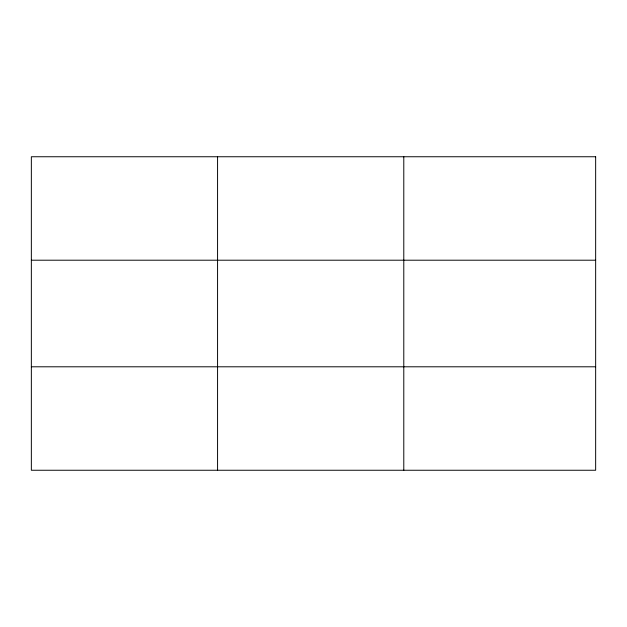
<?xml version="1.0" encoding="UTF-8"?>
<svg xmlns="http://www.w3.org/2000/svg" width="627" height="627" viewBox="0 0 627 627"><rect width="100%" height="100%" fill="white"/><g stroke="black" fill="none" stroke-linecap="round" stroke-linejoin="round"><path stroke-width="0.94" d="M217.569 470.25L217.569 156.75M403.788 470.25L403.788 156.75M31.35 260.205L595.65 260.205M31.35 366.795L595.65 366.795M595.65 156.75L31.35 156.75L31.35 470.25L595.65 470.25L595.65 156.75"/></g></svg>
